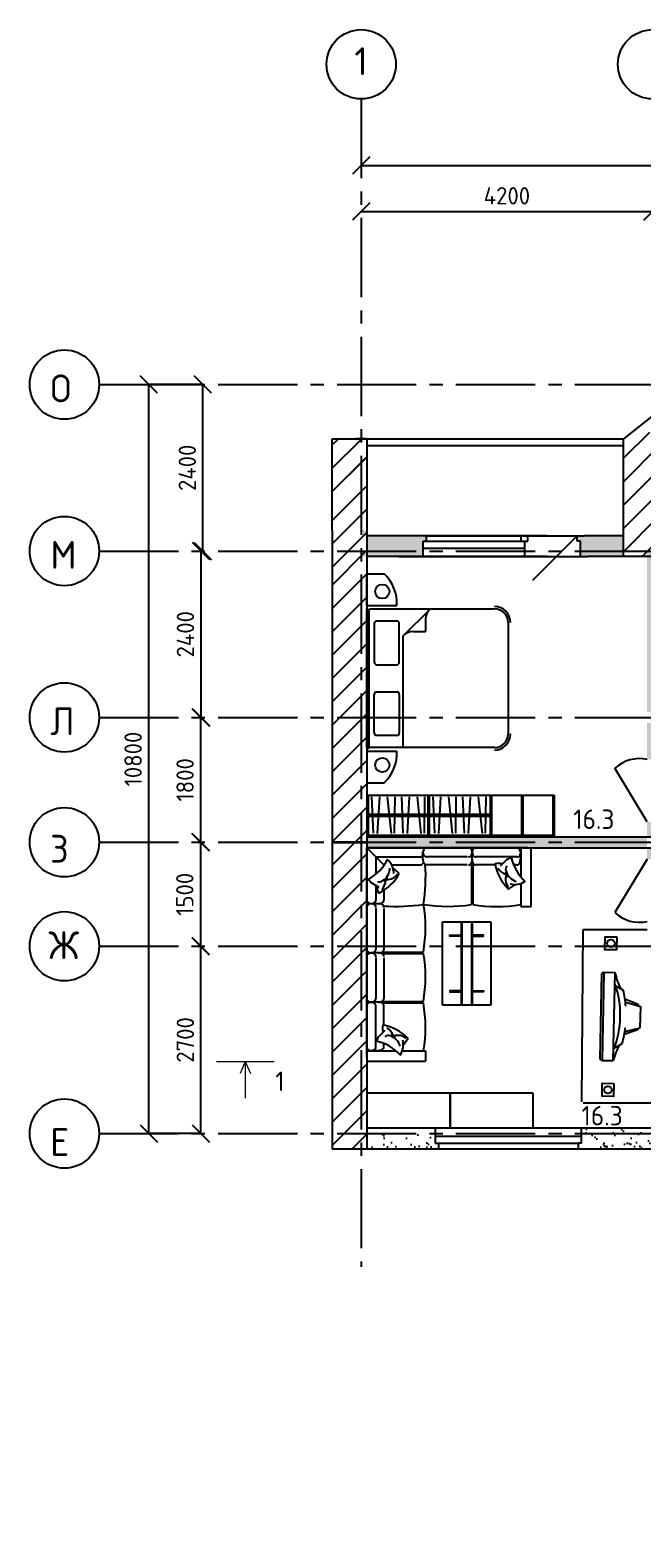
# Model space of a CAD drawing. Header units: millimetres. Extents: x -257254 to 390979, y -202328 to 355504.
# Drawn here: x 70652 to 79481, y 90613 to 111995 of the extents above; entities that cross this region are included whole.
import ezdxf

# ---------------------------------------------------------------- set-up
doc = ezdxf.new("R2010")
doc.units = ezdxf.units.MM
doc.linetypes.add('CENTER2', pattern=[28.575, 19.05, -3.175, 3.175, -3.175])
doc.layers.get('0').update_dxf_attribs({"lineweight": 25})
for name, color, linetype in [('МЕБЕЛЬ', 104, 'Continuous'), ('Окна', 4, 'Continuous'), ('оси', 1, 'CENTER2')]:
    doc.layers.add(name, color=color, linetype=linetype)
doc.layers.add('покрытия', color=6, linetype='Continuous', lineweight=18)
doc.styles.get("Standard").update_dxf_attribs({"font": 'GOST_Common.ttf'})
doc.dimstyles.new('ISO-25', dxfattribs={"dimtxt": 250, "dimasz": 250, "dimexe": 1.25, "dimexo": 0.625, "dimgap": 100, "dimtad": 1, "dimdec": 0, "dimtxsty": 'Standard', "dimblk": 'OBLIQUE', "dimcen": 2.5, "dimadec": 0, "dimazin": 0, "dimtfac": 1, "dimtdec": 0, "dimtmove": 0, "dimatfit": 3, "dimfxl": 1, "dimarcsym": 0})

# ---------------------------------------------------------------- blocks, each defined once
blk = doc.blocks.new('_Oblique')
at = {"color": 0, "linetype": 'ByBlock', "lineweight": -2}
blk.add_line((-0.5, -0.5), (0.5, 0.5), dxfattribs=at)
blk = doc.blocks.new('*D4')
at = {"color": 0, "lineweight": -2, "ltscale": 50, "transparency": 16777216}
for p, q in [((73112, 98776), (73121, 98776)), ((73120, 96076), (73120, 98776)), ((73120, 96076), (73121, 96076))]:
    blk.add_line(p, q, dxfattribs=at)
at = {"color": 0, "lineweight": -2, "ltscale": 50, "transparency": 16777216, "xscale": 250, "yscale": 250, "zscale": 250}
for p, rotation in [((73120, 98776), 90), ((73120, 96076), 270)]:
    blk.add_blockref('_Oblique', p, dxfattribs=dict(at, rotation=rotation))
at = {"color": 0, "ltscale": 50, "transparency": 16777216, "insert": (72895, 97426), "char_height": 250, "attachment_point": 5, "rotation": 90}
blk.add_mtext('2700', dxfattribs=at)
blk = doc.blocks.new('*D5')
at = {"color": 0, "lineweight": -2, "ltscale": 50, "transparency": 16777216}
for p, q in [((73116, 100276), (73116, 102076)), ((73117, 102076), (73117, 102076)), ((73117, 100276), (73117, 100276))]:
    blk.add_line(p, q, dxfattribs=at)
at = {"color": 0, "lineweight": -2, "ltscale": 50, "transparency": 16777216, "xscale": 250, "yscale": 250, "zscale": 250}
for p, rotation in [((73116, 102076), 90), ((73116, 100276), 270)]:
    blk.add_blockref('_Oblique', p, dxfattribs=dict(at, rotation=rotation))
at = {"color": 0, "ltscale": 50, "transparency": 16777216, "insert": (72891, 101176), "char_height": 250, "attachment_point": 5, "rotation": 90}
blk.add_mtext('1800', dxfattribs=at)
blk = doc.blocks.new('*D6')
at = {"color": 0, "lineweight": -2, "ltscale": 50, "transparency": 16777216}
for p, q in [((73148, 104476), (73120, 104476)), ((73121, 102076), (73121, 104476)), ((73122, 102076), (73122, 102076))]:
    blk.add_line(p, q, dxfattribs=at)
at = {"color": 0, "lineweight": -2, "ltscale": 50, "transparency": 16777216, "xscale": 250, "yscale": 250, "zscale": 250}
for p, rotation in [((73121, 104476), 90), ((73121, 102076), 270)]:
    blk.add_blockref('_Oblique', p, dxfattribs=dict(at, rotation=rotation))
at = {"color": 0, "ltscale": 50, "transparency": 16777216, "insert": (72896, 103276), "char_height": 250, "attachment_point": 5, "rotation": 90}
blk.add_mtext('2400', dxfattribs=at)
blk = doc.blocks.new('*D7')
at = {"color": 0, "lineweight": -2, "ltscale": 50, "transparency": 16777216}
for p, q in [((72607, 106876), (73150, 106876)), ((73148, 104476), (73148, 106876)), ((73149, 104476), (73150, 104476))]:
    blk.add_line(p, q, dxfattribs=at)
at = {"color": 0, "lineweight": -2, "ltscale": 50, "transparency": 16777216, "xscale": 250, "yscale": 250, "zscale": 250}
for p, rotation in [((73148, 106876), 90), ((73148, 104476), 270)]:
    blk.add_blockref('_Oblique', p, dxfattribs=dict(at, rotation=rotation))
at = {"color": 0, "ltscale": 50, "transparency": 16777216, "insert": (72923, 105676), "char_height": 250, "attachment_point": 5, "rotation": 90}
blk.add_mtext('2400', dxfattribs=at)
blk = doc.blocks.new('*D8')
at = {"color": 0, "lineweight": -2, "ltscale": 50, "transparency": 16777216}
for p, q in [((75429, 109375), (75429, 109376)), ((75429, 109374), (79629, 109374)), ((79629, 109375), (79629, 109376))]:
    blk.add_line(p, q, dxfattribs=at)
at = {"color": 0, "lineweight": -2, "ltscale": 50, "transparency": 16777216, "xscale": 250, "yscale": 250, "zscale": 250, "rotation": 180}
blk.add_blockref('_Oblique', (75429, 109374), dxfattribs=at)
at = {"color": 0, "lineweight": -2, "ltscale": 50, "transparency": 16777216, "xscale": 250, "yscale": 250, "zscale": 250}
blk.add_blockref('_Oblique', (79629, 109374), dxfattribs=at)
at = {"color": 0, "ltscale": 50, "transparency": 16777216, "insert": (77529, 109599), "char_height": 250, "attachment_point": 5}
blk.add_mtext('4200', dxfattribs=at)
blk = doc.blocks.new('*D26')
at = {"color": 0, "lineweight": -2, "ltscale": 50, "transparency": 16777216}
for p, q in [((73112, 100276), (73112, 98776)), ((73113, 100276), (73113, 100276)), ((73120, 98776), (73111, 98776))]:
    blk.add_line(p, q, dxfattribs=at)
at = {"color": 0, "lineweight": -2, "ltscale": 50, "transparency": 16777216, "xscale": 250, "yscale": 250, "zscale": 250}
for p, rotation in [((73112, 100276), 90), ((73112, 98776), 270)]:
    blk.add_blockref('_Oblique', p, dxfattribs=dict(at, rotation=rotation))
at = {"color": 0, "ltscale": 50, "transparency": 16777216, "insert": (72887, 99526), "char_height": 250, "attachment_point": 5, "rotation": 90}
blk.add_mtext('1500', dxfattribs=at)
blk = doc.blocks.new('*D67')
at = {"color": 0, "lineweight": -2, "transparency": 16777216}
for p, q in [((73122, 106876), (72367, 106876)), ((72367, 96076), (72368, 106876)), ((73120, 96076), (72366, 96076))]:
    blk.add_line(p, q, dxfattribs=at)
at = {"color": 0, "lineweight": -2, "transparency": 16777216, "xscale": 250, "yscale": 250, "zscale": 250}
for p, rotation in [((72368, 106876), 89.99336854406646), ((72367, 96076), 269.9933685440664)]:
    blk.add_blockref('_Oblique', p, dxfattribs=dict(at, rotation=rotation))
at = {"color": 0, "transparency": 16777216, "insert": (72142, 101476), "char_height": 250, "attachment_point": 5, "rotation": 89.9934}
blk.add_mtext('10800', dxfattribs=at)
blk = doc.blocks.new('*D68')
at = {"color": 0, "lineweight": -2, "transparency": 16777216}
for p, q in [((75429, 110034), (75429, 110033)), ((75429, 110034), (101829, 110034)), ((101829, 109883), (101829, 110036))]:
    blk.add_line(p, q, dxfattribs=at)
at = {"color": 0, "lineweight": -2, "transparency": 16777216, "xscale": 250, "yscale": 250, "zscale": 250, "rotation": 180}
blk.add_blockref('_Oblique', (75429, 110034), dxfattribs=at)
at = {"color": 0, "lineweight": -2, "transparency": 16777216, "xscale": 250, "yscale": 250, "zscale": 250}
blk.add_blockref('_Oblique', (101829, 110034), dxfattribs=at)
at = {"color": 0, "transparency": 16777216, "insert": (88629, 110259), "char_height": 250, "attachment_point": 5}
blk.add_mtext('26400', dxfattribs=at)

msp = doc.modelspace()

# ---------------------------------------------------------------- hatches: boundary and pattern name
h = msp.add_hatch()
h.set_pattern_fill('LINE', color=256, scale=75, angle=45)
h.paths.add_polyline_path([(84269.1248, 96076.14076), (83829.02596, 96076.14076), (83829.02596, 95656.14076), (84319.02935, 95656.14076), (84319.04756, 95736.2669), (84269.04756, 95736.27826)])
h.paths.add_polyline_path([(84269.14298, 96156.14076), (83829.02596, 96156.14076), (83829.02596, 96076.14076), (84269.1248, 96076.14076)])
h.paths.add_polyline_path([(88029.02596, 96076.14076), (85179.12483, 96076.14076), (85179.04754, 95736.07144), (85129.04754, 95736.08281), (85129.02937, 95656.14076), (88029.02596, 95656.14076)])
h.paths.add_polyline_path([(88029.02596, 96156.14076), (85179.14301, 96156.14076), (85179.12483, 96076.14076), (88029.02596, 96076.14076)])
h.paths.add_polyline_path([(88641.31346, 96076.14076), (88029.02596, 96076.14076), (88029.02596, 95656.14076), (88641.31346, 95656.14076)])
h.paths.add_polyline_path([(88641.31346, 96156.14076), (88029.02596, 96156.14076), (88029.02596, 96076.14076), (88641.31346, 96076.14076)])
h.paths.add_polyline_path([(89829.02596, 96076.14076), (89541.31346, 96076.14076), (89541.31346, 95656.14076), (89829.02596, 95656.14076)])
h.paths.add_polyline_path([(90226.71928, 96076.14076), (89829.02596, 96076.14076), (89829.02596, 95656.14076), (90226.71928, 95656.14076)])
h.paths.add_polyline_path([(89829.02596, 96156.14076), (89541.31346, 96156.14076), (89541.31346, 96076.14076), (89829.02596, 96076.14076)])
h.paths.add_polyline_path([(90226.71928, 96156.14076), (89829.02596, 96156.14076), (89829.02596, 96076.14076), (90226.71928, 96076.14076)])
h.paths.add_polyline_path([(79756.60777, 105928.96897), (79543.96164, 106258.25342), (79583.19033, 106289.25519), (79533.41597, 106352.23814), (79209.02596, 106096.14076), (79209.02596, 104396.14076), (79661.44414, 104396.14076)])
h.paths.add_polyline_path([(80924.00783, 107216.15399), (80974.00783, 107216.14263), (80974.02601, 107296.14262), (80729.18573, 107296.2669), (80522.32176, 107133.0485), (80571.75307, 107070.49964), (80620.68613, 107089.2218), (80725.28447, 106956.86626), (80923.93055, 106876.14076), (80923.95264, 106973.3203)])
h.paths.add_polyline_path([(80923.93055, 106876.14076), (80715.5801, 106969.14588), (80870.41467, 106773.22297)])
h.paths.add_polyline_path([(82729.18573, 107296.01462), (82484.02586, 107295.96917), (82484.00768, 107215.96917), (82534.01677, 107215.95781), (82533.94275, 106970.25072), (82453.19725, 106876.14076), (82732.76744, 106956.86626), (82837.36578, 107089.2218), (82886.19019, 107070.36215), (82935.6215, 107132.91101)])
h.paths.add_polyline_path([(82742.47181, 106969.14588), (82533.93045, 106876.14076), (82586.46825, 106771.74376)])
h.paths.add_polyline_path([(84249.02596, 106096.14076), (83924.63594, 106352.23814), (83874.86158, 106289.25519), (83914.09027, 106258.25342), (83749.02596, 106150.61564), (83749.02596, 104476.14076), (84249.02596, 104476.14076)])
h.paths.add_polyline_path([(83829.02596, 106150.61564), (83653.86233, 105928.96897), (83749.02596, 105853.83979), (83829.02596, 105790.30438)])
h.paths.add_polyline_path([(88029.02596, 106150.61564), (87943.96164, 106258.25342), (87983.19033, 106289.25519), (87933.41597, 106352.23814), (87609.02596, 106096.14076), (87609.02596, 104396.14076), (88029.02596, 104396.14076)])
h.paths.add_polyline_path([(88029.02596, 106150.61564), (88029.02596, 105793.15046), (88202.98824, 105930.4891)])
h.paths.add_polyline_path([(88109.02596, 105856.30835), (88029.02596, 105793.15046), (88029.02596, 104476.14076), (88109.02596, 104476.14076)])
h.paths.add_polyline_path([(89324.01696, 107216.32372), (89374.00783, 107216.14263), (89374.02601, 107296.14262), (89129.18573, 107296.2669), (88922.43041, 107132.91101), (88971.86172, 107070.36215), (89010.98176, 107101.50141), (89115.5801, 106969.14588), (89323.93055, 106876.14076), (89323.94356, 106973.38678)])
h.paths.add_polyline_path([(89323.93055, 106876.14076), (89115.5801, 106969.14588), (89270.38232, 106773.2639)])
h.paths.add_polyline_path([(91129.18573, 107296.01462), (90884.02586, 107295.96917), (90884.00768, 107215.96917), (90933.99764, 107215.95781), (90933.9223, 106796.09531), (90929.80134, 106796.12169), (90938.04137, 106876.12169), (91132.76744, 106956.86626), (91237.36578, 107089.2218), (91286.29884, 107070.49964), (91335.73015, 107133.0485)])
h.paths.add_polyline_path([(91142.47181, 106969.14588), (90854.11139, 106876.14076), (90986.46825, 106771.74376)])
h.paths.add_polyline_path([(92649.02596, 106096.14076), (92324.63594, 106352.23814), (92274.86158, 106289.25519), (92314.09027, 106258.25342), (92229.02596, 106150.61564), (92229.02596, 104476.14076), (92649.02596, 104476.14076)])
h.paths.add_polyline_path([(92229.02596, 106150.61564), (92053.86233, 105928.96897), (92149.02596, 105853.83979), (92149.02596, 105847.33451), (92229.02596, 105784.17661)])
h.paths.add_polyline_path([(92229.02596, 105784.17661), (92149.02596, 105847.33451), (92149.02596, 104476.14076), (92229.02596, 104476.14076)])
h.paths.add_polyline_path([(98349.02596, 106016.14076), (98399.02596, 106016.14076), (98399.02596, 106096.14076), (96429.02596, 106096.14076), (96429.02596, 105676.14076), (98349.02596, 105676.14076)])
h.paths.add_polyline_path([(100629.02596, 106096.14076), (99809.02596, 106096.14076), (99809.02596, 106016.14076), (99859.02596, 106016.14076), (99859.02596, 105676.14076), (100629.02596, 105676.14076)])
h.paths.add_polyline_path([(101829.02596, 106096.14076), (100629.02596, 106096.14076), (100629.02596, 105676.14076), (101829.02596, 105676.14076)])
h.paths.add_polyline_path([(98349.02596, 105676.14076), (96429.02596, 105676.14076), (96429.02596, 105596.14076), (98349.02596, 105596.14076)])
h.paths.add_polyline_path([(101829.02596, 105676.14076), (100629.02596, 105676.14076), (100629.02596, 105597.83062), (101750.72754, 105597.83062), (101829.02596, 105597.56509)])
h.paths.add_polyline_path([(100629.02596, 105676.14076), (99859.02596, 105676.14076), (99859.02596, 105597.83062), (100629.02596, 105597.83062)])
h.paths.add_polyline_path([(102249.02596, 106096.14076), (101829.02596, 106096.14076), (101829.02596, 105676.14076), (102249.02596, 105676.14076)])
h.paths.add_polyline_path([(102249.02596, 105676.14076), (101829.02596, 105676.14076), (101829.02596, 105597.56509), (101829.02596, 105596.14076), (102249.02596, 105596.14076)])
h.paths.add_polyline_path([(102249.02596, 105596.14076), (101829.02596, 105596.14076), (101829.02596, 104476.14076), (102249.02596, 104476.14076)])
h.paths.add_polyline_path([(101829.02596, 105596.14076), (101749.02596, 105596.14076), (101749.02882, 104476.14076), (101829.02596, 104476.14076)])
h.paths.add_polyline_path([(102249.02596, 104476.14076), (101829.02596, 104476.14076), (101829.02596, 104096.05804), (102169.02596, 104096.05804), (102169.02596, 104046.05804), (102249.02596, 104046.05804)])
h.paths.add_polyline_path([(101829.02596, 104476.14076), (101749.02882, 104476.14076), (101749.0298, 104096.05804), (101829.02596, 104096.05804)])
h.paths.add_polyline_path([(102249.02596, 102036.05804), (102169.02596, 102036.05804), (102169.02596, 101986.05804), (101829.02596, 101986.05804), (101829.02596, 100276.14076), (102249.02596, 100276.14076)])
h.paths.add_polyline_path([(101829.02596, 101986.05804), (101749.0352, 101986.05804), (101749.03958, 100276.14076), (101829.02596, 100276.14076)])
h.paths.add_polyline_path([(102249.02596, 96496.14076), (100629.02596, 96496.14076), (100629.02596, 96076.14076), (102304.7226, 96076.14076), (102409.64482, 96159.6608), (102440.78451, 96120.5415), (102505.1206, 96171.75422)])
h.paths.add_polyline_path([(101946.34822, 96076.14076), (100629.02596, 96076.14076), (100629.02596, 95996.14076), (102009.50611, 95996.14076)])
h.paths.add_polyline_path([(102249.02596, 88096.14076), (100549.02596, 88096.14076), (100549.02596, 87676.14076), (102304.7226, 87676.14076), (102409.64482, 87759.6608), (102440.78451, 87720.5415), (102505.1206, 87771.75422)])
h.paths.add_polyline_path([(101947.32502, 87676.14076), (100549.02596, 87676.14076), (100549.02596, 87596.14076), (102006.72498, 87596.14076), (102082.94196, 87499.59926), (102085.24966, 87501.43622)])
h.paths.add_polyline_path([(103284.81847, 86782.39757), (103223.97279, 86733.96328), (103255.7447, 86695.90254), (103121.54533, 86589.07735), (103029.04309, 86381.39591), (103127.56161, 86381.37352), (103369.20895, 86381.3186), (103368.96475, 86331.31865), (103448.83861, 86331.3005), (103449.02596, 86576.14076)])
h.paths.add_polyline_path([(103121.08747, 86589.65671), (102927.08682, 86435.22859), (103029.04309, 86381.39591), (102948.91306, 86381.41412)])
h.paths.add_polyline_path([(103029.04309, 86381.39591), (103029.07144, 86381.3959), (103127.56161, 86381.37352)], flags=17)
h.paths.add_polyline_path([(103449.02596, 84576.14077), (103448.96139, 84821.29148), (103368.83525, 84821.32788), (103368.84303, 84771.31878), (102948.84304, 84771.41424), (103029.02596, 84771.39602), (103029.02596, 84826.14076), (103029.02596, 84749.72199), (103121.70078, 84563.40087), (103255.90014, 84456.57568), (103225.03236, 84417.80044), (103285.87804, 84369.36615)])
h.paths.add_polyline_path([(103029.02596, 84749.72199), (103029.02596, 84771.39602), (102927.24227, 84717.24964), (103121.24292, 84562.82152)])
h.paths.add_polyline_path([(102505.1206, 83380.52731), (102440.78451, 83431.74003), (102409.64482, 83392.62073), (102304.7226, 83476.14076), (100548.53891, 83476.14076), (100548.53891, 83056.14076), (102249.02596, 83056.14076)])
h.paths.add_polyline_path([(102085.24966, 83650.8453), (101947.32502, 83476.14076), (102304.7226, 83476.14076)])
h.paths.add_polyline_path([(102085.24966, 83650.8453), (102082.94196, 83652.68227), (102006.72498, 83556.14076), (100629.02596, 83556.14076), (100629.02596, 83476.14076), (101947.32502, 83476.14076)])
h.paths.add_polyline_path([(100629.02596, 79276.14076), (98229.02596, 79276.14076), (98229.02596, 78856.14076), (100629.02596, 78856.14076)])
h.paths.add_polyline_path([(98229.02596, 79276.14076), (96429.02596, 79276.14076), (96429.02596, 78856.14076), (98229.02596, 78856.14076)])
h.paths.add_polyline_path([(96429.02596, 79276.14076), (94329.02596, 79276.14076), (94329.02596, 78856.14076), (96429.02596, 78856.14076)])
h.paths.add_polyline_path([(94329.02596, 79276.14076), (92229.02596, 79276.14076), (92229.02596, 78856.14076), (94329.02596, 78856.14076)])
h.paths.add_polyline_path([(92229.02596, 79276.14076), (92009.02596, 79276.14076), (92009.02596, 78856.14076), (92229.02596, 78856.14076)])
h.paths.add_polyline_path([(92229.02596, 79356.14076), (92009.02596, 79356.14076), (92009.02596, 79276.14076), (92229.02596, 79276.14076)])
h.paths.add_polyline_path([(94329.02596, 79356.14076), (93429.02596, 79356.14076), (92229.02596, 79356.14076), (92229.02596, 79276.14076), (94329.02596, 79276.14076)])
h.paths.add_polyline_path([(96429.02596, 79356.14076), (94329.02596, 79356.14076), (94329.02596, 79276.14076), (96429.02596, 79276.14076)])
h.paths.add_polyline_path([(98229.02596, 79356.14076), (97748.89825, 79356.14076), (96509.02596, 79356.14076), (96429.02596, 79356.14076), (96429.02596, 79276.14076), (98229.02596, 79276.14076)])
h.paths.add_polyline_path([(100629.02596, 79356.14076), (98229.02596, 79356.14076), (98229.02596, 79276.14076), (100629.02596, 79276.14076)])
h = msp.add_hatch()
h.set_pattern_fill('AR-SAND', color=256, scale=5)
h.paths.add_polyline_path([(75429.02596, 104776.14076), (75509.02596, 104776.14076), (75509.02596, 104476.14076), (75429.02596, 104476.14076)])
h.paths.add_polyline_path([(76320.87311, 104616.14076), (76370.87311, 104616.14076), (76370.87311, 104696.14076), (75429.02596, 104696.14076), (75429.02596, 104396.14076), (76320.87311, 104396.14076)])
h.paths.add_polyline_path([(79209.02596, 104696.14076), (78540.87311, 104696.14076), (78540.87311, 104616.14076), (78590.87311, 104616.14076), (78590.87311, 104396.14076), (79209.02596, 104396.14076)])
h.paths.add_polyline_path([(84720.87311, 104616.14076), (84770.87311, 104616.14076), (84770.87311, 104696.14076), (84249.02596, 104696.14076), (84249.02596, 104396.14076), (84720.87311, 104396.14076)])
h.paths.add_polyline_path([(87609.02596, 104696.14076), (86940.87311, 104696.14076), (86940.87311, 104616.14076), (86990.87311, 104616.14076), (86990.87311, 104396.14076), (87609.02596, 104396.14076)])
h.paths.add_polyline_path([(93139.02596, 104616.14076), (93189.02596, 104616.14076), (93189.02596, 104696.14076), (92649.02596, 104696.14076), (92649.02596, 104476.14076), (93139.02596, 104476.14076)])
h.paths.add_polyline_path([(96349.02596, 104696.14076), (95359.02596, 104696.14076), (95359.02596, 104616.14076), (95409.02596, 104616.14076), (95409.02596, 104401.14076), (96349.02596, 104391.14076)])
h.paths.add_polyline_path([(100849.02596, 100196.14076), (100549.02596, 100196.20665), (100549.02596, 99271.39492), (100849.02596, 99271.39492), (100849.02596, 99221.39492), (100849.02596, 99856.14076)])
at = {"ltscale": 50}
h = msp.add_hatch(color=256, dxfattribs=at)
h.dxf.hatch_style = 1
h.paths.add_polyline_path([(79629.02596, 104476.14076), (79549.02596, 104476.14076), (79549.02596, 102156.14076), (79629.02596, 102156.14076)])
h.paths.add_polyline_path([(79709.02596, 104476.14076), (79629.02596, 104476.14076), (79629.02596, 102156.14076), (79709.02596, 102156.14076)])
h.paths.add_polyline_path([(79969.02596, 102156.14076), (79709.02596, 102156.14076), (79709.02596, 102076.14076), (79969.02596, 102076.14076)])
h.paths.add_polyline_path([(79969.02596, 102076.14076), (79709.02596, 102076.14076), (79709.02596, 101996.14076), (79969.02596, 101996.14076)])
h.paths.add_polyline_path([(79629.02596, 101996.14076), (79549.02596, 101996.14076), (79549.02596, 101470.90529), (79629.02596, 101470.90529)])
h.paths.add_polyline_path([(79709.02596, 101996.14076), (79629.02596, 101996.14076), (79629.02596, 101470.90529), (79709.02596, 101470.90529)])
h.paths.add_polyline_path([(83749.02596, 102156.14076), (80969.02596, 102156.14076), (80969.02596, 101996.14076), (83749.02596, 101996.14076)])
h.paths.add_polyline_path([(83909.02596, 104476.14076), (83829.02596, 104476.14076), (83829.02596, 102156.14076), (83909.02596, 102156.14076)])
h.paths.add_polyline_path([(83829.02596, 104476.14076), (83749.02596, 104476.14076), (83749.02596, 104396.14076), (83749.02596, 102156.14076), (83829.02596, 102156.14076)])
h.paths.add_polyline_path([(83829.02596, 100196.14076), (83749.02596, 100196.14076), (83749.02596, 100035.019), (83829.02596, 100035.019)])
h.paths.add_polyline_path([(83909.02596, 100196.14076), (83829.02596, 100196.14076), (83829.02596, 100035.019), (83909.02596, 100035.019)])
h.paths.add_polyline_path([(79549.02596, 100356.14076), (75509.02596, 100356.14076), (75509.02596, 100276.14076), (79549.02596, 100276.14076)])
h.paths.add_polyline_path([(79549.02596, 100276.14076), (75509.02596, 100276.14076), (75509.02596, 100196.14076), (79549.02596, 100196.14076)])
h.paths.add_polyline_path([(79629.02596, 100570.90529), (79549.02596, 100570.90529), (79549.02596, 100356.14076), (79629.02596, 100356.14076)])
h.paths.add_polyline_path([(79709.02596, 100570.90529), (79629.02596, 100570.90529), (79629.02596, 100356.14076), (79709.02596, 100356.14076)])
h.paths.add_polyline_path([(79629.02596, 100196.14076), (79549.02596, 100196.14076), (79549.02596, 100033.78106), (79629.02596, 100033.78106)])
h.paths.add_polyline_path([(79709.02596, 100196.14076), (79629.02596, 100196.14076), (79629.02596, 100033.78106), (79709.02596, 100033.78106)])
h.paths.add_polyline_path([(83749.02596, 100276.14076), (83749.02596, 100356.14076), (83909.02596, 100356.14076), (83909.02596, 100276.14076)])
h.paths.add_polyline_path([(83749.02596, 100196.14076), (83749.02596, 100276.14076), (83909.02596, 100276.14076), (83909.02596, 100196.14076)])
h.paths.add_polyline_path([(83749.02596, 100656.14076), (83829.02596, 100656.14076), (83829.02596, 101996.14076), (83749.02596, 101996.14076)])
h.paths.add_polyline_path([(83829.02596, 100496.14076), (83749.02596, 100496.14076), (83749.02596, 100356.14076), (83829.02596, 100356.14076)])
h.paths.add_polyline_path([(83829.02596, 100656.14076), (83909.02596, 100656.14076), (83909.02596, 101996.14076), (83829.02596, 101996.14076)])
h.paths.add_polyline_path([(83909.02596, 100496.14076), (83829.02596, 100496.14076), (83829.02596, 100356.14076), (83909.02596, 100356.14076)])
h = msp.add_hatch()
h.set_pattern_fill('AR-SAND', color=256, scale=5)
h.paths.add_polyline_path([(75509.02596, 96076.14076), (75509.02596, 95856.14076), (76545.10455, 95856.14076), (76545.10455, 95936.14076), (76495.10455, 95936.14076), (76495.10455, 96076.14076)])
at = {"ltscale": 60}
h = msp.add_hatch(dxfattribs=at)
h.set_pattern_fill('AR-SAND', color=256, scale=5)
h.paths.add_polyline_path([(79500.10445, 96156.14087), (78555.10445, 96156.14087), (78555.10445, 96076.14087), (78605.10445, 96076.14087), (78605.10445, 95856.14087), (79500.10445, 95856.14087)])
h.paths.add_polyline_path([(80741.17458, 95936.14076), (80691.17458, 95936.14076), (80691.17458, 96156.14076), (79500.10445, 96156.14087), (79500.10445, 95856.14087), (79580.10445, 95856.14087), (80741.17458, 95856.14087)])
h.paths.add_polyline_path([(83829.02596, 96156.14076), (82801.17458, 96156.14076), (82801.17458, 95936.14076), (82751.17458, 95936.14076), (82751.17458, 95856.14087), (83829.02596, 95856.14087)])

# ---------------------------------------------------------------- linework, layer by layer
at = {"ltscale": 20}
for p, q in [((80729.18573, 107296.2669), (79209.02596, 106096.14076)), ((75349.02596, 106096.14076), (79209.02596, 106096.14076)), ((75509.02596, 106096.14076), (75509.02596, 95856.14076)), ((79209.02596, 104396.14076), (79209.02596, 106096.14076)), ((75509.02596, 105996.14076), (79209.02596, 105996.14076)), ((75009.02596, 104776.14076), (75009.02596, 95856.14076)), ((78109.02596, 104696.14076), (75509.02596, 104696.14076)), ((79209.02596, 104696.14076), (78640.87311, 104696.14076)), ((78109.02596, 104396.14076), (75509.02596, 104396.14076)), ((79709.02596, 104396.14076), (78690.87311, 104396.14076)), ((75509.02596, 100356.14076), (79709.02596, 100356.14076)), ((75509.02596, 100196.14076), (79709.02596, 100196.14076)), ((75509.02596, 100196.14076), (75509.02596, 96156.14076)), ((75509.02596, 96156.14076), (88641.31346, 96156.14076)), ((75009.02596, 95856.14076), (83829.02596, 95856.14076))]:
    msp.add_line(p, q, dxfattribs=at)
at = {"ltscale": 60}
for p, q in [((75005.73581, 105664.66478), (75437.21179, 106096.14076)), ((75005.73581, 106001.42439), (75100.45218, 106096.14076)), ((75005.73581, 105664.66478), (75437.21179, 106096.14076)), ((75002.44566, 105324.61503), (75488.97623, 105811.1456)), ((75005.73581, 105327.90518), (75505.73581, 105827.90518)), ((75002.44566, 104907.85543), (75502.44566, 105407.85543)), ((75005.73581, 104911.14557), (75492.26638, 105397.67614)), ((75005.73581, 104574.38597), (75505.73581, 105074.38597)), ((75005.73581, 104574.38597), (75492.26638, 105060.91654)), ((75005.73581, 104237.62637), (75505.73581, 104737.62637)), ((75005.73581, 103980.86676), (75492.26638, 104467.39733)), ((75005.73581, 104237.62637), (75155.50677, 104387.39733)), ((75005.73581, 103644.10716), (75505.73581, 104144.10716)), ((75005.73581, 103307.34755), (75505.73581, 103807.34755)), ((75005.73581, 102970.58795), (75505.73581, 103470.58795)), ((75005.73581, 102633.82834), (75505.73581, 103133.82834)), ((75005.73581, 102297.06874), (75505.73581, 102797.06874)), ((75005.73581, 101960.30913), (75505.73581, 102460.30913)), ((75005.73581, 101623.54953), (75505.73581, 102123.54953)), ((75005.73581, 101286.78992), (75505.73581, 101786.78992)), ((75005.73581, 100950.03032), (75505.73581, 101450.03032)), ((75005.73581, 100613.27072), (75505.73581, 101113.27072)), ((75005.73581, 100276.51111), (75505.73581, 100776.51111)), ((75005.73581, 99939.75151), (75505.73581, 100439.75151)), ((75005.73581, 99602.9919), (75505.73581, 100102.9919)), ((75510.72754, 97171.1032), (75510.72754, 100196.14076)), ((75005.73581, 99266.2323), (75505.73581, 99766.2323)), ((75005.73581, 98929.47269), (75505.73581, 99429.47269)), ((75005.73581, 98592.71309), (75505.73581, 99092.71309)), ((75005.73581, 98255.95348), (75505.73581, 98755.95348)), ((75005.73581, 97919.19388), (75505.73581, 98419.19388)), ((75005.73581, 97582.43427), (75505.73581, 98082.43427)), ((75047.45847, 97287.39733), (75505.73581, 97745.67467)), ((75005.73581, 97245.67467), (75047.45847, 97287.39733)), ((75005.73581, 96908.91507), (75384.21807, 97287.39733)), ((75384.21807, 97287.39733), (75505.73581, 97408.91507)), ((75005.73581, 96572.15546), (75505.73581, 97072.15546)), ((75005.73581, 96235.39586), (75505.73581, 96735.39586)), ((75005.73581, 95898.63625), (75505.73581, 96398.63625)), ((75299.99992, 95856.14076), (75505.73581, 96061.87665))]:
    msp.add_line(p, q, dxfattribs=at)
at = {"ltscale": 50}
for p, q in [((75009.02596, 104776.14076), (75009.02596, 106096.14076)), ((75009.02596, 106096.14076), (75349.02596, 106096.14076)), ((75509.02596, 106096.14076), (75349.02596, 106096.14076))]:
    msp.add_line(p, q, dxfattribs=at)
at = {"linetype": 'Continuous'}
for p, q in [((75509.02596, 103691.43246), (75509.02596, 104148.71196)), ((75509.02596, 101591.09538), (75509.02596, 101133.81588))]:
    msp.add_line(p, q, dxfattribs=at)
at = {"linetype": 'Continuous', "ltscale": 800}
msp.add_line((75509.02596, 101643.56638), (75509.02596, 103643.56638), dxfattribs=at)
for p, q in [((75509.02596, 102677.52378), (75509.02596, 101133.81588)), ((75509.02596, 102677.52378), (75509.02596, 101133.81588)), ((79549.02596, 100570.90529), (79086.44595, 101342.92843)), ((75509.02596, 100956.14076), (75509.02596, 100356.14076)), ((75529.02596, 100956.14076), (75529.02596, 100376.14076)), ((79549.02596, 100033.78106), (79086.44595, 99261.75792)), ((75509.02596, 96656.14076), (75509.02596, 96156.14076))]:
    msp.add_line(p, q)
at = {"lineweight": 35, "ltscale": 50}
msp.add_line((75009.02596, 100276.14076), (75509.02596, 100276.14076), dxfattribs=at)
at = {"ltscale": 50}
for centre in [(75429.02596, 111494.86086), (79629.02596, 111494.86086), (71151.5165, 106876.14076), (71151.5165, 104476.14076), (71151.5165, 102076.14076), (71151.5165, 100276.14076), (71151.5165, 98776.14076), (71151.5165, 96076.14076)]:
    msp.add_circle(centre, 500, dxfattribs=at)
for centre, start, end in [((79439.6022, 100966.42399), 77.761917542, 133.167235612), ((79439.6022, 99638.26235), 226.832764388, 282.238082458)]:
    msp.add_arc(centre, 516.2121, start, end)
at = {"layer": 'МЕБЕЛЬ', "linetype": 'Continuous'}
for p, q in [((75509.02596, 104148.71196), (75758.50925, 104148.71196)), ((75509.02596, 101133.81588), (75758.50925, 101133.81588))]:
    msp.add_line(p, q, dxfattribs=at)
at = {"layer": 'МЕБЕЛЬ', "linetype": 'Continuous', "ltscale": 800}
for p, q in [((75509.02596, 103691.43246), (75944.4089, 103691.43246)), ((75543.9067, 101643.56638), (75543.9067, 103643.56638)), ((76030.67785, 103246.21271), (76425.72906, 103641.26392)), ((76355.78352, 103498.22723), (76355.78352, 103316.15826)), ((76173.71454, 103316.15826), (76355.78352, 103316.15826)), ((76030.67785, 103246.21271), (76030.67785, 102641.26392)), ((76030.67785, 102641.26392), (76030.67785, 101641.26392)), ((75509.02596, 101591.09538), (75944.4089, 101591.09538))]:
    msp.add_line(p, q, dxfattribs=at)
at = {"layer": 'МЕБЕЛЬ', "linetype": 'Continuous', "ltscale": 55}
for p, q in [((75547.22252, 103641.26392), (77349.53366, 103641.26392)), ((77547.22252, 103443.57506), (77547.22252, 101838.95279)), ((77349.53366, 101641.26392), (75547.22252, 101641.26392))]:
    msp.add_line(p, q, dxfattribs=at)
at = {"layer": 'МЕБЕЛЬ'}
for p, q in [((75509.02596, 100956.14076), (78209.02596, 100956.14076)), ((75606.32508, 100408.27102), (75583.32636, 100930.01962)), ((75690.65374, 100930.01962), (75659.98885, 100400.59828)), ((75805.64746, 100930.01962), (75859.31123, 100400.59828)), ((75912.97484, 100930.01962), (75905.30866, 100408.27102)), ((76035.63474, 100408.27102), (76012.63603, 100930.01962)), ((76119.9634, 100930.01962), (76089.29851, 100400.59828)), ((76234.95713, 100930.01962), (76288.6209, 100400.59828)), ((76342.2845, 100930.01962), (76334.61832, 100408.27102)), ((76389.02596, 100956.14076), (76389.02596, 100356.14076)), ((76409.02596, 100956.14076), (76409.02596, 100376.14076)), ((76487.94328, 100408.27102), (76464.94457, 100930.01962)), ((76572.27195, 100930.01962), (76541.60706, 100400.59828)), ((76687.26567, 100930.01962), (76740.92944, 100400.59828)), ((76794.59305, 100930.01962), (76786.92686, 100408.27102)), ((76917.25295, 100408.27102), (76894.25424, 100930.01962)), ((77001.58161, 100930.01962), (76970.91672, 100400.59828)), ((77116.57534, 100930.01962), (77170.23911, 100400.59828)), ((77223.90271, 100930.01962), (77216.23653, 100408.27102)), ((77289.02596, 100956.14076), (77289.02596, 100356.14076)), ((77309.02596, 100956.14076), (77309.02596, 100376.14076)), ((77739.02596, 100956.14076), (77739.02596, 100376.14076)), ((77759.02596, 100956.14076), (77759.02596, 100356.14076)), ((78189.02596, 100956.14076), (78189.02596, 100376.14076)), ((78209.02596, 100956.14076), (78209.02596, 100356.14076)), ((76389.02596, 100676.42519), (75509.02596, 100676.42519)), ((76389.02596, 100647.82676), (75509.02596, 100647.82676)), ((77289.02596, 100676.42519), (76409.02596, 100676.42519)), ((77289.02596, 100647.82676), (76409.02596, 100647.82676)), ((78209.02596, 100376.14076), (75509.02596, 100376.14076)), ((78209.02596, 100356.14076), (75509.02596, 100356.14076)), ((75959.02596, 100376.14076), (75959.02596, 100356.14076)), ((76859.02596, 100376.14076), (76859.02596, 100356.14076)), ((77878.47582, 99349.40161), (77878.47582, 100196.14076)), ((76599.04847, 97927.06051), (76599.04847, 99127.06051)), ((76599.04847, 99127.06051), (77299.04847, 99127.06051)), ((76871.16729, 99127.06051), (76871.16729, 97927.06051)), ((76881.16729, 99127.06051), (76881.16729, 97927.06051)), ((77016.92965, 99127.06051), (77016.92965, 97927.06051)), ((77026.92965, 99127.06051), (77026.92965, 97927.06051)), ((77299.04847, 99127.06051), (77299.04847, 97927.06051)), ((78606.5529, 96531.76129), (78629.02596, 99019.54269)), ((78629.02596, 99019.54269), (79549.02596, 99019.54269)), ((77299.04847, 97927.06051), (76599.04847, 97927.06051)), ((76709.02596, 96656.14076), (75509.02596, 96656.14076)), ((76709.02596, 96156.14076), (76709.02596, 96656.14076)), ((77909.02596, 96656.14076), (76709.02596, 96656.14076)), ((76709.02596, 96656.14076), (76709.02596, 96156.14076)), ((77909.02596, 96156.14076), (77909.02596, 96656.14076)), ((78629.02596, 96519.54269), (79629.02596, 96519.54269)), ((75509.02596, 96156.14076), (76709.02596, 96156.14076)), ((76709.02596, 96156.14076), (77909.02596, 96156.14076))]:
    msp.add_line(p, q, dxfattribs=at)
at = {"layer": 'МЕБЕЛЬ', "ltscale": 20}
for p, q in [((75509.02596, 100196.14076), (78479.02596, 100196.14076)), ((76363.39511, 96656.14076), (75509.02596, 96656.14076)), ((77563.39511, 96656.14076), (76709.02596, 96656.14076))]:
    msp.add_line(p, q, dxfattribs=at)
at = {"layer": 'МЕБЕЛЬ', "ltscale": 60}
for p, q in [((75755.76511, 99951.1032), (75509.02596, 100196.14076)), ((77828.47582, 100196.14076), (75509.02596, 100196.14076)), ((75640.54055, 100066.32775), (75640.54055, 99816.74406)), ((75640.54055, 100066.32775), (76280.71252, 100066.32775)), ((76318.47582, 100032.74228), (76318.47582, 100138.81784)), ((76963.42323, 100066.32775), (76373.52841, 100066.32775)), ((77028.47582, 100031.0407), (77028.47582, 100137.11625)), ((77728.47582, 100194.43917), (77728.47582, 99777.32709)), ((75755.76511, 99951.1032), (75755.76511, 99940.24825)), ((75755.76511, 99951.1032), (75763.3774, 99951.1032)), ((75866.83474, 99951.1032), (76281.91308, 99951.1032)), ((75978.45008, 99827.7033), (75885.6574, 99907.26842)), ((76957.3574, 99951.1032), (76372.32785, 99951.1032)), ((77018.47582, 99975.29391), (77018.47582, 99379.40161)), ((77038.47582, 99975.29391), (77038.47582, 99379.40161)), ((77360.29674, 99949.40161), (77082.32785, 99949.40161)), ((77673.42323, 100064.62617), (77083.52841, 100064.62617)), ((77435.37589, 99937.5133), (77533.73496, 100030.46135)), ((77667.3574, 99949.40161), (77625.01044, 99949.40161)), ((75686.16098, 99623.94103), (75570.28309, 99693.84212)), ((75640.54055, 99651.46067), (75640.54055, 99446.15579)), ((75755.76511, 99732.80033), (75755.76511, 99731.54202)), ((77553.49635, 99601.35927), (77654.98986, 99669.47798)), ((77728.47582, 99683.11351), (77728.47582, 99349.40161)), ((75755.76511, 99583.58235), (75755.76511, 99444.95523)), ((75675.82761, 99390.95946), (75569.75206, 99390.95946)), ((75640.54055, 99325.90687), (75640.54055, 98736.01205)), ((75755.76511, 99319.84104), (75755.76511, 98734.81149)), ((77728.47582, 99349.40161), (77878.47582, 99349.40161)), ((75674.12602, 98680.95946), (75568.05047, 98680.95946)), ((75675.82761, 98681.1032), (75569.75206, 98681.1032)), ((75640.54055, 98616.05061), (75640.54055, 98026.15579)), ((75729.87281, 98690.95946), (76325.76511, 98690.95946)), ((75729.87281, 98670.95946), (76325.76511, 98670.95946)), ((75755.76511, 98609.98478), (75755.76511, 98024.95523)), ((75674.12602, 97971.1032), (75568.05047, 97971.1032)), ((75729.87281, 97981.1032), (76325.76511, 97981.1032)), ((75729.87281, 97961.1032), (76325.76511, 97961.1032)), ((76295.76511, 97981.1032), (76295.76511, 97961.1032)), ((75640.54055, 97326.15579), (75640.54055, 97916.05061)), ((75755.76511, 97639.28228), (75755.76511, 97917.25117)), ((75767.65341, 97564.20313), (75674.70537, 97465.84406)), ((75755.76511, 97332.22162), (75755.76511, 97374.56858)), ((76103.80745, 97446.08267), (76035.68874, 97344.58916)), ((75509.02596, 97121.1032), (76355.76511, 97121.1032)), ((75510.72754, 97271.1032), (75927.83963, 97271.1032)), ((76022.05321, 97271.1032), (76355.76511, 97271.1032)), ((76355.76511, 97271.1032), (76355.76511, 97121.1032))]:
    msp.add_line(p, q, dxfattribs=at)
at = {"layer": 'МЕБЕЛЬ', "linetype": 'Continuous'}
for points in [[(75617.73764, 103428.99103), (75617.73764, 102873.94688)], [(75940.83318, 103466.71817), (75655.46479, 103466.71817)], [(75978.56032, 102873.94688), (75978.56032, 103428.99103)], [(75655.46479, 102836.21973), (75940.83318, 102836.21973)], [(75655.46479, 102446.30811), (75940.83318, 102446.30811)], [(75617.73764, 101853.53681), (75617.73764, 102408.58096)], [(75978.56032, 102408.58096), (75978.56032, 101853.53681)], [(75940.83318, 101815.80967), (75655.46479, 101815.80967)]]:
    msp.add_lwpolyline(points, dxfattribs=at)
at = {"layer": 'МЕБЕЛЬ'}
for points in [[(76871.16729, 98936.47741), (76871.16729, 98922.22799), (76705.39215, 98922.22799), (76705.39215, 98936.47741)], [(77026.92965, 98936.47741), (77026.92965, 98922.22799), (77192.70479, 98922.22799), (77192.70479, 98936.47741)], [(76871.16729, 98117.64361), (76871.16729, 98131.89302), (76705.39215, 98131.89302), (76705.39215, 98117.64361)], [(77026.92965, 98117.64361), (77026.92965, 98131.89302), (77192.70479, 98131.89302), (77192.70479, 98117.64361)]]:
    msp.add_lwpolyline(points, close=True, dxfattribs=at)
at = {"layer": 'МЕБЕЛЬ', "linetype": 'Continuous'}
for points in [[(79112.94184, 98910.60108), (79109.19397, 98723.82221), (78942.57, 98727.16566), (78946.31787, 98913.94452)], [(79062.52755, 97128.2703), (79087.92757, 98394.10555), (78926.95909, 98397.33551), (78901.55907, 97131.50026)], [(79070.55008, 96797.96593), (79066.80221, 96611.18706), (78900.17824, 96614.53051), (78903.92611, 96801.30938)]]:
    msp.add_lwpolyline(points, close=True, dxfattribs=at)
at = {"layer": 'МЕБЕЛЬ', "linetype": 'Continuous', "ltscale": 800}
for points in [[(78872.80519, 97147.60182), (78897.58243, 98382.40039)], [(78926.95909, 98397.33551), (78897.58243, 98382.40039)], [(79090.21876, 98212.60169), (79206.7616, 98142.63062)], [(79422.63021, 97938.09107), (79230.53971, 98013.3345)], [(79236.0061, 97970.56778), (79457.51326, 97908.39653)], [(79422.63021, 97938.09107), (79422.23307, 97918.29876)], [(79451.30019, 97598.76223), (79457.51326, 97908.39653)], [(79415.25402, 97570.49095), (79220.29971, 97503.01388)], [(79227.47731, 97545.5269), (79451.30019, 97598.76223)], [(79415.25402, 97570.49095), (79415.65117, 97590.28326)], [(79072.09801, 97309.53614), (79191.35396, 97374.77571)], [(78901.55907, 97131.50026), (78872.80519, 97147.60182)]]:
    msp.add_lwpolyline(points, dxfattribs=at)
at = {"layer": 'МЕБЕЛЬ', "linetype": 'Continuous', "ltscale": 55}
for centre in [(75733.10196, 103892.12168), (75733.10196, 101390.40616)]:
    msp.add_circle(centre, 102.43432, dxfattribs=at)
at = {"layer": 'МЕБЕЛЬ', "linetype": 'Continuous', "ltscale": 800}
for centre in [(79027.75592, 98818.88337), (78985.36416, 96706.24822)]:
    msp.add_circle(centre, 54.65854, dxfattribs=at)
for centre, radius, start, end in [((75350.07134, 103716.24107), 594.85511, 357.609769759, 46.637054757), ((76537.20286, 103498.13259), 181.41937, 127.912235414, 180.02989079), ((75655.46479, 103428.99103), 37.72715, 90, 180), ((75940.83318, 103428.99103), 37.72715, 0, 90), ((76173.80919, 103134.73891), 181.41937, 89.970109217, 142.087764586), ((75655.46479, 102873.94688), 37.72715, 180, 270), ((75940.83318, 102873.94688), 37.72715, 270, 0), ((75655.46479, 102408.58096), 37.72715, 90, 180), ((75940.83318, 102408.58096), 37.72715, 0, 90), ((75655.46479, 101853.53681), 37.72715, 180, 270), ((75940.83318, 101853.53681), 37.72715, 270, 0), ((75526.46633, 101643.56638), 17.44037, 180, 0), ((75350.07134, 101566.28678), 594.85511, 313.362945243, 2.390230241), ((79844.42863, 98535.37824), 769.57899, 190.577853439, 208.794129997), ((77833.23411, 97786.10954), 1330.34158, 337.882049508, 19.818885604), ((77651.39898, 97789.75821), 1594.88928, 4.440374695, 12.782578557), ((77651.39898, 97789.75821), 1594.88928, 344.918356553, 353.260560418), ((79812.75244, 96956.76391), 769.57899, 148.906805114, 167.123081672)]:
    msp.add_arc(centre, radius, start, end, dxfattribs=at)
at = {"layer": 'МЕБЕЛЬ', "linetype": 'Continuous', "ltscale": 55}
for centre, radius, start, end in [((77349.53366, 103443.57506), 232.68887, 0, 90), ((77349.53366, 103443.57506), 197.68887, 0, 90), ((77349.53366, 101838.95279), 197.68887, 270, 0), ((77349.53366, 101838.95279), 232.68887, 270, 0)]:
    msp.add_arc(centre, radius, start, end, dxfattribs=at)
at = {"layer": 'МЕБЕЛЬ', "ltscale": 60}
for centre, radius, start, end in [((76280.71252, 100116.32775), 50, 270, 334.676470376), ((76399.0373, 100133.47266), 80.52176, 128.897059877, 208.588854595), ((76373.52841, 100116.32775), 50, 205.323529624, 270), ((76973.42323, 100114.62617), 50, 270, 334.676470376), ((76947.91434, 100131.77107), 80.52176, 331.411145405, 51.102940123), ((76947.91434, 100131.77107), 80.52176, 331.411145405, 51.102940123), ((77109.0373, 100131.77107), 80.52176, 128.897059877, 208.588854595), ((77083.52841, 100114.62617), 50, 205.323529624, 270), ((77673.42323, 100114.62617), 50, 270, 334.676470376), ((77647.91434, 100131.77107), 80.52176, 331.411145405, 51.102940123), ((77425.62376, 100073.90968), 302.8528, 342.205658139, 0.126841584), ((75222.29021, 100322.45726), 656.26152, 298.088365959, 333.435372011), ((75624.55279, 99905.74655), 217.08769, 302.625578133, 359.53410241), ((75620.86622, 99819.52568), 278.9501, 1.747944001, 48.711609458), ((76281.91308, 100001.1032), 50, 270, 334.708747405), ((76490.25047, 100033.55476), 171.77657, 180.271002366, 198.256446098), ((76372.32785, 100001.1032), 50, 205.291252595, 270), ((73632.76123, 99784.39334), 2725.7146, 351.491416133, 3.587173139), ((76974.62379, 99999.40161), 50, 270, 334.708747405), ((76856.70117, 100031.85318), 171.77657, 341.743553902, 359.728997634), ((77200.25047, 100031.85318), 171.77657, 180.271002366, 198.256446098), ((77082.32785, 99999.40161), 50, 205.291252595, 270), ((77401.23133, 99808.84996), 162.44818, 69.31171407, 105.686547362), ((78003.6568, 100078.88911), 656.26152, 189.971871819, 226.689891509), ((77597.39391, 100036.06241), 238.23812, 213.305341607, 248.280797953), ((77591.49894, 99886.86269), 81.05343, 142.621008283, 201.150082387), ((77723.39061, 99921.46859), 217.08769, 197.105089951, 254.013614228), ((77428.43291, 100287.75777), 278.9501, 290.063246822, 303.058906752), ((78232.5445, 100197.55792), 656.26152, 192.567877779, 227.91488383), ((77667.3574, 99999.40161), 50, 270, 338.845580768), ((75350.54606, 99523.53179), 278.9501, 35.583735003, 48.579394935), ((75819.2691, 99625.46968), 162.44818, 174.832202251, 211.207035545), ((75693.18875, 99787.92427), 81.05343, 248.141496464, 306.670570569), ((75397.87819, 100133.66974), 656.26152, 295.492360001, 332.21037969), ((75547.85222, 99753.68099), 238.23812, 318.825829788, 353.801286135), ((75780.63976, 99731.8083), 24.87608, 177.681368503, 193.328808959), ((75765.23097, 99728.15763), 9.04073, 193.32880896, 233.236997755), ((75765.23097, 99728.15763), 9.04073, 233.236997755, 273.145186551), ((75764.36214, 99743.96913), 24.87608, 273.145186551, 296.890083573), ((75756.09435, 99760.27283), 43.15631, 296.890083573, 311.644213966), ((75738.41926, 99780.14984), 69.75527, 311.644213966, 323.236997755), ((75738.41926, 99780.14984), 69.75527, 323.236997755, 334.829781544), ((75808.27308, 99908.64028), 169.3703, 265.606082495, 328.97798314), ((75795.88038, 99769.18275), 9.04073, 53.236997755, 65.428425282), ((75795.88038, 99769.18275), 9.04073, 13.328808959, 53.236997755), ((75762.4926, 99768.83707), 43.15631, 334.829781544, 349.583911938), ((75780.47159, 99765.53209), 24.87608, 349.583911938, 13.32880896), ((77530.10184, 99830.04629), 24.87608, 167.624698368, 191.369595391), ((77548.02334, 99833.65), 43.15631, 191.369595391, 206.123725784), ((77514.63443, 99833.44003), 9.04073, 127.716509573, 167.624698368), ((77677.01841, 99743.67338), 169.3703, 160.085594313, 223.457494957), ((77514.63443, 99833.44003), 9.04073, 87.808320778, 127.716509573), ((77571.90509, 99845.36182), 69.75527, 206.123725784, 217.716509573), ((77514.02884, 99817.61627), 24.87608, 72.160880321, 87.808320778), ((77571.90509, 99845.36182), 69.75527, 217.716509573, 229.309293362), ((77554.56322, 99825.19342), 43.15631, 229.309293362, 244.063423756), ((77546.56789, 99808.75439), 24.87608, 244.063423756, 267.808320778), ((77545.9623, 99792.93063), 9.04073, 267.808320778, 307.716509573), ((77545.9623, 99792.93063), 9.04073, 307.716509573, 319.907937101), ((77641.30027, 99948.09197), 278.9501, 256.22745582, 303.191121277), ((75590.54055, 99446.15579), 50, 295.323529624, 0), ((75592.24214, 99446.01205), 50, 295.323529624, 0), ((75705.76511, 99444.95523), 50, 295.291252595, 0), ((75707.4667, 99444.81149), 50, 295.291252595, 0), ((75575.09724, 99471.52094), 80.52176, 218.897059876, 298.588854595), ((75575.09724, 99310.39798), 80.52176, 61.411145405, 141.102940124), ((75592.24214, 99335.90687), 50, 0, 64.676470376), ((75675.01513, 99562.73411), 171.77657, 270.271002366, 288.256446098), ((75675.01513, 99219.18482), 171.77657, 71.743553902, 89.728997634), ((75707.4667, 99337.10743), 50, 0, 64.708747405), ((75924.17656, 102076.67405), 2725.7146, 266.412826861, 278.508583867), ((74299.09844, 99040.95946), 2056.66667, 350.201815092, 9.515594674), ((76678.47582, 101407.76987), 2056.66667, 260.201815092, 279.515594675), ((77388.47582, 101406.06828), 2056.66667, 260.201815092, 279.515594675), ((75573.39565, 98761.52094), 80.52176, 218.897059876, 298.588854595), ((75575.09724, 98761.66468), 80.52176, 218.897059876, 298.588854595), ((75575.09724, 98600.54172), 80.52176, 61.411145405, 141.102940124), ((75590.54055, 98736.01205), 50, 295.323529624, 0), ((75592.24214, 98626.05061), 50, 0, 64.676470376), ((75673.31354, 98852.73411), 171.77657, 270.271002366, 288.256446098), ((75675.01513, 98852.87785), 171.77657, 270.271002366, 288.256446098), ((75675.01513, 98509.32855), 171.77657, 71.743553902, 89.728997634), ((75705.76511, 98734.81149), 50, 295.291252595, 0), ((75707.4667, 98627.25117), 50, 0, 64.708747405), ((74299.09844, 98331.1032), 2056.66667, 350.201815092, 9.515594674), ((75573.39565, 98051.66468), 80.52176, 218.897059876, 298.588854595), ((75573.39565, 97890.54172), 80.52176, 61.411145405, 141.102940124), ((75590.54055, 98026.15579), 50, 295.323529624, 0), ((75590.54055, 97916.05061), 50, 0, 64.676470376), ((75673.31354, 98142.87785), 171.77657, 270.271002366, 288.256446098), ((75673.31354, 97799.32855), 171.77657, 71.743553902, 89.728997634), ((75705.76511, 98024.95523), 50, 295.291252595, 0), ((75705.76511, 97917.25117), 50, 0, 64.708747405), ((74299.09844, 97611.1032), 2056.66667, 350.484405326, 9.798184908), ((75896.31676, 97598.34769), 162.44818, 164.313452637, 200.68828593), ((75626.27761, 96995.92222), 656.26152, 43.310108491, 80.02812818), ((75669.10431, 97402.18511), 238.23812, 21.719202048, 56.694658394), ((75573.39565, 97351.66468), 80.52176, 218.897059876, 298.588854595), ((75590.54055, 97326.15579), 50, 295.323529624, 0), ((75631.25704, 97573.95526), 302.8528, 269.873158416, 287.794341862), ((75507.6088, 96767.03452), 656.26152, 42.085116171, 77.432122221), ((75417.40894, 97571.14611), 278.9501, 326.941093248, 339.936753178), ((75705.76511, 97332.22162), 50, 291.154419232, 0), ((75818.30403, 97408.08008), 81.05343, 68.849917613, 127.378991717), ((75783.69813, 97276.18841), 217.08769, 15.986385772, 72.894910049), ((75871.72669, 97484.94459), 9.04073, 142.283490427, 182.191679222), ((75887.55045, 97485.55018), 24.87608, 182.191679222, 197.839119679), ((75871.72669, 97484.94459), 9.04073, 102.375301632, 142.283490427), ((75875.12043, 97469.47718), 24.87608, 78.630404609, 102.375301632), ((75871.51672, 97451.55568), 43.15631, 63.876274216, 78.630404609), ((75859.8049, 97427.67393), 69.75527, 52.283490427, 63.876274215), ((75859.8049, 97427.67393), 69.75527, 40.690706637, 52.283490427), ((75961.49334, 97322.56061), 169.3703, 46.542505043, 109.914405687), ((75879.9733, 97445.0158), 43.15631, 25.936576245, 40.690706637), ((75912.23609, 97453.61672), 9.04073, 310.0920629, 322.283490427), ((75896.41232, 97453.01113), 24.87608, 2.191679222, 25.936576244), ((75912.23609, 97453.61672), 9.04073, 322.283490427, 2.191679222), ((75757.07475, 97358.27875), 278.9501, 326.808878724, 13.772544181)]:
    msp.add_arc(centre, radius, start, end, dxfattribs=at)
at = {"layer": 'Окна'}
for p, q in [((76320.87311, 104396.14076), (76320.87311, 104616.14076)), ((76320.87311, 104616.14076), (77780.87311, 104616.14076)), ((76320.87311, 104616.14076), (76370.87311, 104616.14076)), ((76370.87311, 104616.14076), (76370.87311, 104696.14076)), ((76370.87311, 104696.14076), (77730.87311, 104696.14076)), ((77730.87311, 104696.14076), (78640.87311, 104696.14076)), ((77730.87311, 104696.14076), (77730.87311, 104616.14076)), ((77780.87311, 104616.14076), (77780.87311, 104396.14076)), ((77780.87311, 104616.14076), (77830.87311, 104616.14076)), ((77830.87311, 104616.14076), (77830.87311, 104696.14076)), ((78540.87311, 104696.14076), (77897.40594, 104052.67359)), ((78540.87311, 104616.14076), (78540.87311, 104696.14076)), ((78590.87311, 104616.14076), (78540.87311, 104616.14076)), ((78590.87311, 104396.14076), (78590.87311, 104616.14076)), ((75970.87311, 104396.14076), (77780.87311, 104396.14076)), ((75970.87311, 104396.14076), (77780.87311, 104396.14076)), ((76320.87311, 104516.14076), (77780.87311, 104516.14076)), ((77780.87311, 104396.14076), (78690.87311, 104396.14076)), ((76495.10455, 96156.14076), (76495.10455, 95936.14076)), ((76495.10455, 96036.14076), (78605.10455, 96036.14076)), ((78605.10455, 95936.14076), (78605.10455, 96156.14076)), ((76495.10455, 95936.14076), (76545.10455, 95936.14076)), ((76545.10455, 95936.14076), (78555.10455, 95936.14076)), ((76545.10455, 95936.14076), (76545.10455, 95856.14076)), ((76545.10455, 95856.14076), (78555.10455, 95856.14076)), ((78555.10455, 95936.14076), (78555.10455, 95856.14076)), ((78605.10455, 95936.14076), (78555.10455, 95936.14076))]:
    msp.add_line(p, q, dxfattribs=at)
at = {"layer": 'оси', "ltscale": 60}
for p, q in [((75429.02596, 110994.86086), (75429.02596, 94156.14076)), ((71651.5165, 106876.14076), (93512.24137, 106876.14076)), ((71651.5165, 104476.14076), (107624.99074, 104476.14076)), ((71651.5165, 102076.14076), (82839.46577, 102076.14076)), ((71651.5165, 100276.14076), (102813.04637, 100276.14076)), ((71651.5165, 98776.14076), (96349.02596, 98776.14076)), ((71651.5165, 96076.14076), (107563.39663, 96076.14076))]:
    msp.add_line(p, q, dxfattribs=at)
at = {"layer": 'покрытия'}
for p, q in [((73342.84759, 97113.45536), (74175.93677, 97113.45536)), ((73759.39218, 97113.45536), (73687.14158, 96939.88774)), ((73759.39218, 97113.45536), (73759.39218, 96584.8917)), ((73759.39218, 97113.45536), (73831.64279, 96939.88774))]:
    msp.add_line(p, q, dxfattribs=at)

# ---------------------------------------------------------------- texts
at = {"ltscale": 50}
for s, height, p in [('1', 400, (75331.48178, 111339.88162)), ('О', 400, (70950.45447, 106621.49062)), ('М', 400, (70950.45447, 104221.49062)), ('Л', 400, (70950.45447, 101821.49062)), ('16.3', 280, (78484.8131, 100468.44231, 591.99993)), ('З', 400, (70945.66163, 99982.30369)), ('Ж', 400, (70922.0132, 98591.71293)), ('1', 280, (74191.74095, 96689.9559, 591.99993)), ('16.3', 280, (78604.47254, 96193.40985, 591.99993)), ('Е', 400, (70945.54599, 95754.25802))]:
    msp.add_text(s, height=height, dxfattribs=at).set_placement(p)

# ---------------------------------------------------------------- dimensions: what is measured, and where the dimension line sits
dim = msp.add_linear_dim(base=(101829.02596, 110034.32074), p1=(75429.02596, 110034.32074), p2=(101829.02596, 109882.23832), dimstyle='ISO-25')
dim.commit()
dim.dimension.update_dxf_attribs({"geometry": '*D68', "text_midpoint": (88629.02596, 110259.32074)})
dim = msp.add_linear_dim(base=(79629.02596, 109374.38838), p1=(75429.02596, 109374.38838), p2=(79629.02596, 109374.38838), dimstyle='ISO-25', dxfattribs=at)
dim.commit()
dim.dimension.update_dxf_attribs({"geometry": '*D8', "text_midpoint": (77529.02596, 109599.38838)})
dim = msp.add_aligned_dim(p1=(73120.97424, 96076.14076), p2=(73122.22424, 106876.14076), distance=754.1476, dimstyle='ISO-25')
dim.commit()
dim.dimension.update_dxf_attribs({"geometry": '*D67', "text_midpoint": (72142.45165, 101476.25409)})
for base, p1, p2, picture, middle in [((73148.34799, 106876.14076), (73148.34799, 104476.14076), (72605.97148, 106876.14076), '*D7', (72923.34799, 105676.14076)), ((73120.97424, 104476.14076), (73120.97424, 102076.14076), (73148.34799, 104476.14076), '*D6', (72895.97424, 103276.14076)), ((73115.97424, 102076.14076), (73115.97424, 100276.14076), (73115.97424, 102076.14076), '*D5', (72890.97424, 101176.14076)), ((73112.22424, 98776.14076), (73112.22424, 100276.14076), (73120.97424, 98776.14076), '*D26', (72887.22424, 99526.14076))]:
    dim = msp.add_linear_dim(base=base, p1=p1, p2=p2, angle=90, dimstyle='ISO-25', override={"dimtmove": 1}, dxfattribs=at)
    dim.commit()
    dim.dimension.update_dxf_attribs({"geometry": picture, "text_midpoint": middle})
dim = msp.add_linear_dim(base=(73119.72424, 98776.14076), p1=(73119.72424, 96076.14076), p2=(73110.97424, 98776.14076), angle=90, dimstyle='ISO-25', dxfattribs=at)
dim.commit()
dim.dimension.update_dxf_attribs({"geometry": '*D4', "text_midpoint": (72894.72424, 97426.14076)})

doc.saveas('drawing.dxf')
